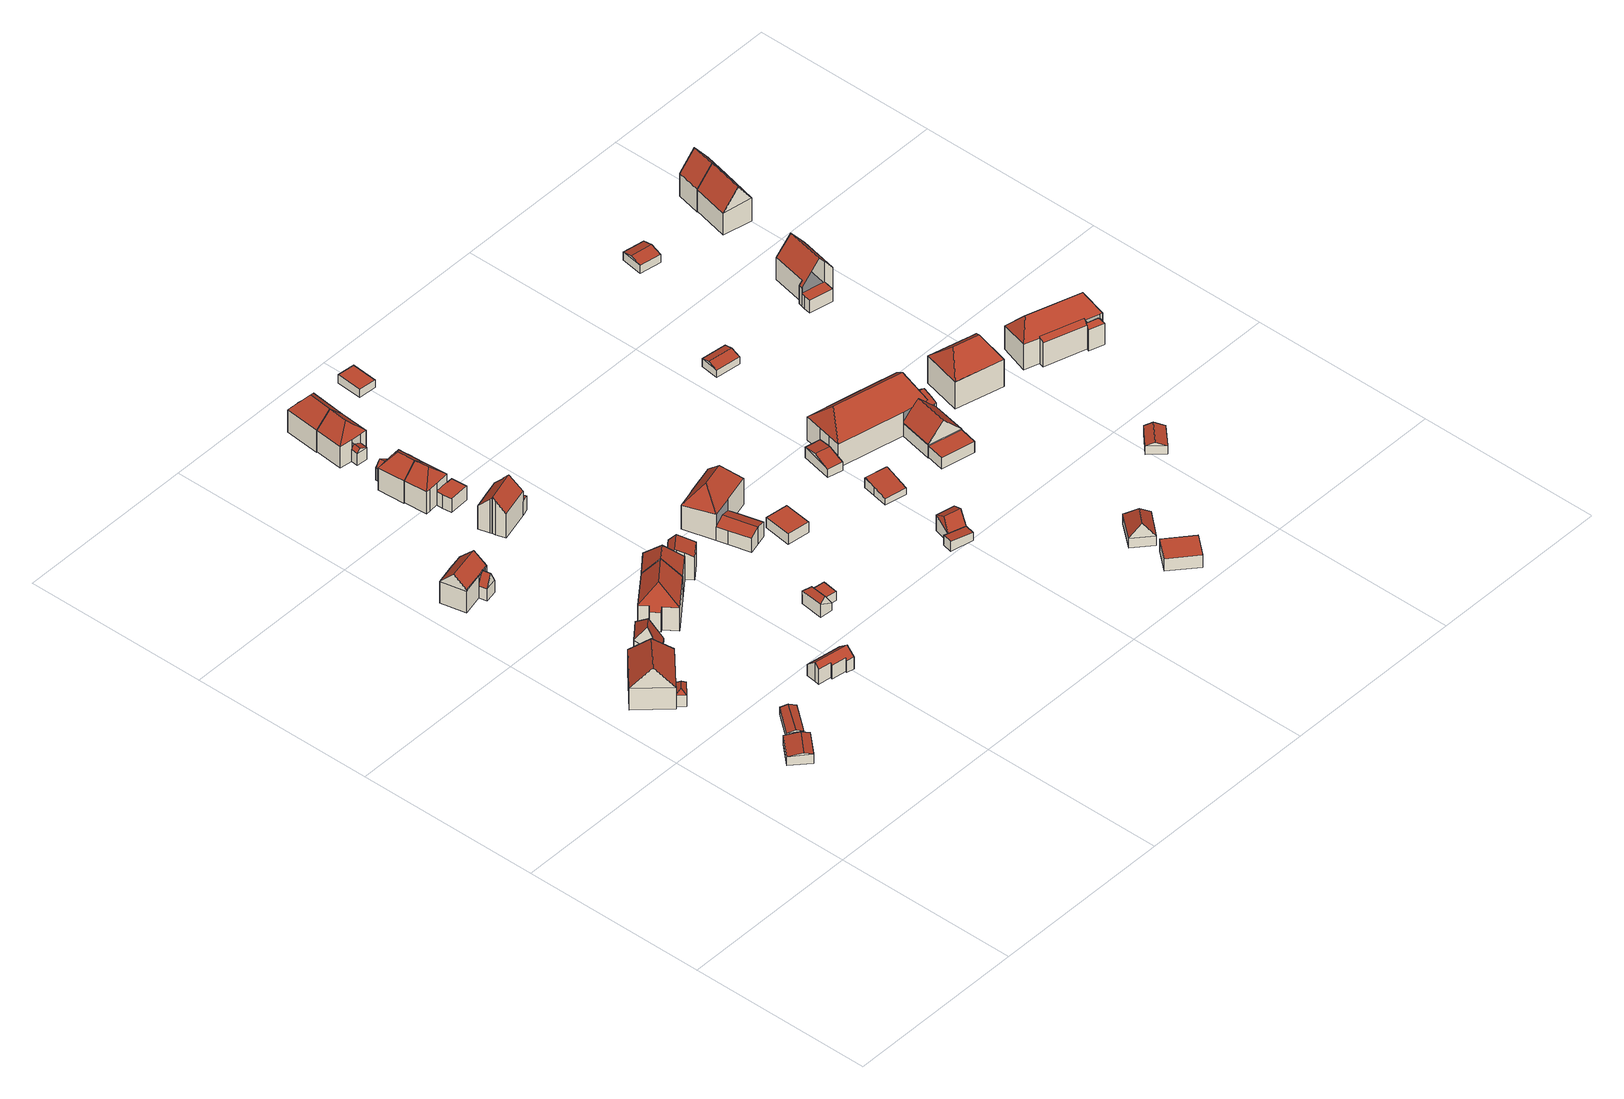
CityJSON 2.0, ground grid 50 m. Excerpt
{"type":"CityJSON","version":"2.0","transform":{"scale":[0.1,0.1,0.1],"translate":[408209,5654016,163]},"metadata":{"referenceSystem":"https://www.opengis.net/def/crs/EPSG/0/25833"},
"CityObjects":{
"building1":{"type":"Building","attributes":{"Dachtyp_tdc":"tdcGableRoof","Gemeindeschluessel":14612000,"Dachneigung":11.15,"QualitaetDacherkennung":52,"Geometrietyp2DReferenz":"3000","measuredHeight":3.41,"function":"31001_9998","roofType":"3100"},"geometry":[{"type":"Solid","lod":"2","boundaries":[[[[0,1,2,3]],[[1,4,5,2]],[[4,6,7,5]],[[6,0,3,7]],[[4,1,8]],[[0,6,9]],[[1,0,9,8]],[[6,4,8,9]],[[3,2,5,7]]]],"semantics":{"surfaces":[{"type":"WallSurface"},{"type":"RoofSurface"},{"type":"GroundSurface"}],"values":[[0,0,0,0,0,0,1,1,2]]}}]},
"building2":{"type":"Building","attributes":{"Gemeindeschluessel":14612000,"Geometrietyp2DReferenz":"3000","function":"31001_9998","roofType":"9999"},"children":["building2-1","building2-2"]},
"building2-1":{"type":"BuildingPart","attributes":{"Dachtyp_tdc":"tdcHipAndGableRoof","Dachneigung":48.57,"QualitaetDacherkennung":64,"Geometrietyp2DReferenz":"3000","measuredHeight":12.69,"roofType":"5000"},"parents":["building2"],"geometry":[{"type":"MultiSurface","lod":"2","boundaries":[[[10,11,12,13]],[[11,14,15,12]],[[14,16,15]],[[17,18,19]],[[17,20,21,18]],[[20,22,23,21]],[[22,10,13,23]],[[11,10,24]],[[22,25,24,10]],[[14,11,24,25,20,17]],[[20,25,22]],[[13,12,15,18,21,23]]],"semantics":{"surfaces":[{"type":"WallSurface"},{"type":"RoofSurface"},{"type":"GroundSurface"}],"values":[0,0,0,0,0,0,0,1,1,1,0,2]}}]},
"building2-2":{"type":"BuildingPart","attributes":{"Dachtyp_tdc":"tdcFreeFormRoof","Dachneigung":44.58,"QualitaetDacherkennung":28,"Geometrietyp2DReferenz":"3000","measuredHeight":4.61,"roofType":"5000"},"parents":["building2"],"geometry":[{"type":"MultiSurface","lod":"2","boundaries":[[[16,26,27,15]],[[26,28,29,27]],[[28,19,18,29]],[[30,31,28,26]],[[30,26,16]],[[31,30,16,19]],[[31,19,28]],[[18,15,27,29]]],"semantics":{"surfaces":[{"type":"WallSurface"},{"type":"RoofSurface"},{"type":"GroundSurface"}],"values":[0,0,0,1,1,1,1,2]}}]},
"building3":{"type":"Building","attributes":{"Dachtyp_tdc":"tdcGableRoof","Gemeindeschluessel":14612000,"Dachneigung":15.74,"QualitaetDacherkennung":43,"Geometrietyp2DReferenz":"3000","measuredHeight":2.62,"function":"31001_9998","roofType":"3100"},"geometry":[{"type":"Solid","lod":"2","boundaries":[[[[32,33,34,35]],[[33,36,37,34]],[[36,38,39,37]],[[38,32,35,39]],[[36,33,40]],[[32,38,41]],[[33,32,41,40]],[[38,36,40,41]],[[35,34,37,39]]]],"semantics":{"surfaces":[{"type":"WallSurface"},{"type":"RoofSurface"},{"type":"GroundSurface"}],"values":[[0,0,0,0,0,0,1,1,2]]}}]},
"building4":{"type":"Building","attributes":{"Dachtyp_tdc":"tdcHipAndGableRoof","Gemeindeschluessel":14612000,"Dachneigung":69.74,"QualitaetDacherkennung":7,"Geometrietyp2DReferenz":"3000","measuredHeight":9.56,"function":"31001_9998","roofType":"5000"},"geometry":[{"type":"Solid","lod":"2","boundaries":[[[[42,43,44,45]],[[43,46,47,44]],[[46,48,49,47]],[[48,42,45,49]],[[46,43,50]],[[42,48,51]],[[43,42,51,50]],[[48,46,50,51]],[[45,44,47,49]]]],"semantics":{"surfaces":[{"type":"WallSurface"},{"type":"RoofSurface"},{"type":"GroundSurface"}],"values":[[0,0,0,0,1,0,1,1,2]]}}]},
"building5":{"type":"Building","attributes":{"Gemeindeschluessel":14612000,"Geometrietyp2DReferenz":"3000","function":"31001_9998","roofType":"9999"},"children":["building5-1","building5-2"]},
"building5-1":{"type":"BuildingPart","attributes":{"Dachtyp_tdc":"tdcGableRoof","Dachneigung":44.77,"QualitaetDacherkennung":73,"Geometrietyp2DReferenz":"3000","measuredHeight":10.14,"roofType":"3100"},"parents":["building5"],"geometry":[{"type":"MultiSurface","lod":"2","boundaries":[[[52,53,54,55]],[[56,57,58,59]],[[59,58,60,61]],[[62,57,56]],[[63,64,65,66,67,68,69,70,71,72]],[[73,63,74]],[[73,52,64,63]],[[52,55,65,64]],[[55,75,66,65]],[[75,76,67,66]],[[76,77,68,67]],[[77,62,69,68]],[[62,56,70,69]],[[56,59,71,70]],[[59,61,72,71]],[[61,78,72]],[[57,62,77,76,75,55,54]],[[60,58,57,54,53,79]],[[61,60,79,73,80,81]],[[73,79,53,52]]],"semantics":{"surfaces":[{"type":"WallSurface"},{"type":"GroundSurface"},{"type":"RoofSurface"}],"values":[0,0,0,0,1,0,0,0,0,0,0,0,0,0,0,0,2,2,0,0]}}]},
"building5-2":{"type":"BuildingPart","attributes":{"Dachtyp_tdc":"tdcGableRoof","Dachneigung":62.7,"QualitaetDacherkennung":12,"Geometrietyp2DReferenz":"3000","measuredHeight":7.09,"roofType":"3100"},"parents":["building5"],"geometry":[{"type":"MultiSurface","lod":"2","boundaries":[[[82,78,81,83,84]],[[74,85,84,83,80]],[[72,86,87,63]],[[78,82,86,72]],[[82,85,87,86]],[[85,74,63,87]],[[85,82,84]]],"semantics":{"surfaces":[{"type":"RoofSurface"},{"type":"GroundSurface"},{"type":"WallSurface"}],"values":[0,0,1,2,2,2,2]}}]},
"building6":{"type":"Building","attributes":{"Dachtyp_tdc":"tdcGableRoof","Gemeindeschluessel":14612000,"Dachneigung":40.91,"QualitaetDacherkennung":81,"Geometrietyp2DReferenz":"3000","measuredHeight":5.62,"function":"31001_9998","roofType":"3100"},"geometry":[{"type":"Solid","lod":"2","boundaries":[[[[88,89,90,91]],[[89,92,93,90]],[[92,94,95,93]],[[94,96,97,95]],[[96,98,99,97]],[[98,100,101,99]],[[100,102,103,101]],[[102,104,105,103]],[[104,106,107,105]],[[106,88,91,107]],[[102,100,98,96]],[[96,94,92,89,88,106,104,102]],[[91,90,93,95,97,99,101,103,105,107]]]],"semantics":{"surfaces":[{"type":"WallSurface"},{"type":"RoofSurface"},{"type":"GroundSurface"}],"values":[[0,0,0,0,0,0,0,0,0,0,1,1,2]]}}]},
"building7":{"type":"Building","attributes":{"Dachtyp_tdc":"tdcHipAndGableRoof","Gemeindeschluessel":14612000,"Dachneigung":47.18,"QualitaetDacherkennung":66,"Geometrietyp2DReferenz":"3000","measuredHeight":12.16,"function":"31001_9998","roofType":"5000"},"geometry":[{"type":"Solid","lod":"2","boundaries":[[[[108,109,110,111]],[[109,112,113,110]],[[112,114,115,113]],[[114,116,117,115]],[[116,118,119,117]],[[118,120,121,119]],[[120,122,123,121]],[[122,124,125,123]],[[124,108,111,125]],[[120,118,116,114,112,109,126]],[[109,108,124,126]],[[124,122,120,126]],[[111,110,113,115,117,119,121,123,125]]]],"semantics":{"surfaces":[{"type":"WallSurface"},{"type":"RoofSurface"},{"type":"GroundSurface"}],"values":[[0,0,0,0,0,0,0,0,0,1,1,1,2]]}}]},
"building8":{"type":"Building","attributes":{"Gemeindeschluessel":14612000,"Geometrietyp2DReferenz":"3000","function":"31001_9998","roofType":"9999"},"children":["building8-1","building8-2"]},
"building8-1":{"type":"BuildingPart","attributes":{"Dachtyp_tdc":"tdcGableRoof","Dachneigung":25.25,"QualitaetDacherkennung":70,"Geometrietyp2DReferenz":"3000","measuredHeight":9.04,"roofType":"3100"},"parents":["building8"],"geometry":[{"type":"MultiSurface","lod":"2","boundaries":[[[127,128,129,130]],[[128,131,132,129]],[[131,133,134,132]],[[133,135,136,134]],[[135,137,138,139,136]],[[140,141,142,143]],[[141,127,130,142]],[[144,137,135,133,131]],[[131,128,127,141,140,145,144]],[[130,129,132,134,136,139,146,143,142]]],"semantics":{"surfaces":[{"type":"WallSurface"},{"type":"RoofSurface"},{"type":"GroundSurface"}],"values":[0,0,0,0,0,0,0,1,1,2]}}]},
"building8-2":{"type":"BuildingPart","attributes":{"Dachtyp_tdc":"tdcHipAndGableRoof","Dachneigung":47.28,"QualitaetDacherkennung":63,"Geometrietyp2DReferenz":"3000","measuredHeight":12.33,"roofType":"5000"},"parents":["building8"],"geometry":[{"type":"MultiSurface","lod":"2","boundaries":[[[147,148,140,143,149]],[[138,150,151,139]],[[150,152,153,151]],[[152,147,149,153]],[[138,154,155,156]],[[155,157,158,156]],[[150,138,156,158]],[[152,157,155,147]],[[150,158,157,152]],[[147,155,154,148]],[[148,154,138,159,145]],[[149,143,146,139,151,153]]],"semantics":{"surfaces":[{"type":"WallSurface"},{"type":"RoofSurface"},{"type":"GroundSurface"}],"values":[0,0,0,0,1,1,1,0,0,0,0,2]}}]},
"building9":{"type":"Building","attributes":{"Gemeindeschluessel":14612000,"Geometrietyp2DReferenz":"3000","function":"31001_9998","roofType":"9999"},"children":["building9-1","building9-2"]},
"building9-1":{"type":"BuildingPart","attributes":{"Dachtyp_tdc":"tdcPolyFlatRoof","Dachneigung":0,"QualitaetDacherkennung":56,"Geometrietyp2DReferenz":"3000","measuredHeight":4.24,"roofType":"1000"},"parents":["building9"],"geometry":[{"type":"MultiSurface","lod":"2","boundaries":[[[160,161,162,163]],[[161,164,165,162]],[[166,160,163,167]],[[166,168,164,161,160]],[[163,162,165,169,167]]],"semantics":{"surfaces":[{"type":"WallSurface"},{"type":"RoofSurface"},{"type":"GroundSurface"}],"values":[0,0,0,1,2]}}]},
"building9-2":{"type":"BuildingPart","attributes":{"Dachtyp_tdc":"tdcGableRoof","Dachneigung":45.87,"QualitaetDacherkennung":72,"Geometrietyp2DReferenz":"3000","measuredHeight":10.84,"roofType":"3100"},"parents":["building9"],"geometry":[{"type":"MultiSurface","lod":"2","boundaries":[[[170,171,172,173]],[[171,174,175,172]],[[174,176,177,175]],[[176,178,179,177]],[[178,180,181,179]],[[180,182,166,167,181]],[[183,184,185,165,164]],[[184,186,187,185]],[[186,188,189,187]],[[188,190,191,189]],[[190,192,193,191]],[[192,170,173,193]],[[188,186,184,183,194]],[[194,182,180,178,176,174,171,170,192,190,188]],[[173,172,175,177,179,181,167,169,165,185,187,189,191,193]]],"semantics":{"surfaces":[{"type":"WallSurface"},{"type":"RoofSurface"},{"type":"GroundSurface"}],"values":[0,0,0,0,0,0,0,0,0,0,0,0,1,1,2]}}]},
"building10":{"type":"Building","attributes":{"Gemeindeschluessel":14612000,"Geometrietyp2DReferenz":"3000","function":"31001_9998","roofType":"9999"},"children":["building10-1","building10-2"]},
"building10-1":{"type":"BuildingPart","attributes":{"Dachtyp_tdc":"tdcHipAndGableRoof","Dachneigung":42.72,"QualitaetDacherkennung":85,"Geometrietyp2DReferenz":"3000","measuredHeight":10.13,"roofType":"5000"},"parents":["building10"],"geometry":[{"type":"MultiSurface","lod":"2","boundaries":[[[195,196,197,198,199]],[[200,201,202]],[[200,203,204,201]],[[203,205,206,204]],[[205,207,208,206]],[[207,209,210,208]],[[209,195,199,210]],[[205,203,200,196,211]],[[196,195,209,211]],[[209,207,205,211]],[[199,198,201,204,206,208,210]]],"semantics":{"surfaces":[{"type":"WallSurface"},{"type":"RoofSurface"},{"type":"GroundSurface"}],"values":[0,0,0,0,0,0,0,1,1,1,2]}}]},
"building10-2":{"type":"BuildingPart","attributes":{"Dachtyp_tdc":"tdcPolyFlatRoof","Dachneigung":0,"QualitaetDacherkennung":80,"Geometrietyp2DReferenz":"3000","measuredHeight":4.14,"roofType":"1000"},"parents":["building10"],"geometry":[{"type":"MultiSurface","lod":"2","boundaries":[[[212,213,214,215]],[[213,202,201,214]],[[197,216,217,198]],[[216,218,219,217]],[[218,212,215,219]],[[218,216,197,202,213,212]],[[215,214,201,198,217,219]]],"semantics":{"surfaces":[{"type":"WallSurface"},{"type":"RoofSurface"},{"type":"GroundSurface"}],"values":[0,0,0,0,0,1,2]}}]},
"building11":{"type":"Building","attributes":{"Gemeindeschluessel":14612000,"Geometrietyp2DReferenz":"3000","function":"31001_9998","roofType":"9999"},"children":["building11-1","building11-2"]},
"building11-1":{"type":"BuildingPart","attributes":{"Dachtyp_tdc":"tdcHipAndGableRoof","Dachneigung":42.61,"QualitaetDacherkennung":85,"Geometrietyp2DReferenz":"3000","measuredHeight":10.23,"roofType":"5000"},"parents":["building11"],"geometry":[{"type":"MultiSurface","lod":"2","boundaries":[[[220,221,222]],[[220,223,224,221]],[[223,225,226,224]],[[225,227,228,226]],[[227,229,230,228]],[[223,220,231,232,233,234]],[[233,235,209,234]],[[209,195,229,227,225,223,234]],[[230,236,237,238,239,240,241,221,224,226,228]],[[229,195,236,230]],[[195,209,237,236]],[[209,235,238,237]],[[235,233,239,238]],[[233,232,240,239]],[[232,231,241,240]],[[231,242,241]]],"semantics":{"surfaces":[{"type":"WallSurface"},{"type":"RoofSurface"},{"type":"GroundSurface"}],"values":[0,0,0,0,0,1,1,1,2,0,0,0,0,0,0,0]}}]},
"building11-2":{"type":"BuildingPart","attributes":{"Dachtyp_tdc":"tdcGableRoof","Dachneigung":33.75,"QualitaetDacherkennung":14,"Geometrietyp2DReferenz":"3000","measuredHeight":5.44,"roofType":"3100"},"parents":["building11"],"geometry":[{"type":"MultiSurface","lod":"2","boundaries":[[[242,243,244,241]],[[243,245,246,244]],[[245,247,248,246]],[[247,222,221,248]],[[243,242,249,250,245]],[[247,250,249,222]],[[245,250,247]],[[244,246,248,221,241]]],"semantics":{"surfaces":[{"type":"WallSurface"},{"type":"RoofSurface"},{"type":"GroundSurface"}],"values":[0,0,0,0,1,1,0,2]}}]},
"building12":{"type":"Building","attributes":{"Gemeindeschluessel":14612000,"Geometrietyp2DReferenz":"3000","function":"31001_9998","roofType":"9999"},"children":["building12-1","building12-2"]},
"building12-1":{"type":"BuildingPart","attributes":{"Dachtyp_tdc":"tdcGableRoof","Dachneigung":56.16,"QualitaetDacherkennung":16,"Geometrietyp2DReferenz":"3000","measuredHeight":5.44,"roofType":"3100"},"parents":["building12"],"geometry":[{"type":"MultiSurface","lod":"2","boundaries":[[[251,252,253,254]],[[252,255,256,253]],[[255,257,258,259,256]],[[255,252,260]],[[251,261,257,262]],[[252,251,262,260]],[[257,255,260,262]],[[254,253,256,259]]],"semantics":{"surfaces":[{"type":"WallSurface"},{"type":"RoofSurface"},{"type":"GroundSurface"}],"values":[0,0,0,0,0,1,1,2]}}]},
"building12-2":{"type":"BuildingPart","attributes":{"Dachtyp_tdc":"tdcPolyFlatRoof","Dachneigung":0,"QualitaetDacherkennung":67,"Geometrietyp2DReferenz":"3000","measuredHeight":2.61,"roofType":"1000"},"parents":["building12"],"geometry":[{"type":"MultiSurface","lod":"2","boundaries":[[[263,264,265,266]],[[264,267,251,254,265]],[[258,263,266,259]],[[258,261,267,264,263]],[[266,265,254,259]]],"semantics":{"surfaces":[{"type":"WallSurface"},{"type":"RoofSurface"},{"type":"GroundSurface"}],"values":[0,0,0,1,2]}}]},
"building13":{"type":"Building","attributes":{"Dachtyp_tdc":"tdcFreeFormRoof","Gemeindeschluessel":14612000,"Dachneigung":32.91,"QualitaetDacherkennung":31,"Geometrietyp2DReferenz":"3000","measuredHeight":3,"function":"31001_9998","roofType":"5000"},"geometry":[{"type":"Solid","lod":"2","boundaries":[[[[268,269,270,271]],[[269,272,273,270]],[[272,274,275,273]],[[274,268,271,275]],[[276,274,272]],[[277,276,272,269]],[[277,269,268]],[[276,277,268,274]],[[271,270,273,275]]]],"semantics":{"surfaces":[{"type":"WallSurface"},{"type":"RoofSurface"},{"type":"GroundSurface"}],"values":[[0,0,0,0,1,1,1,1,2]]}}]},
"building14":{"type":"Building","attributes":{"Gemeindeschluessel":14612000,"Geometrietyp2DReferenz":"3000","function":"31001_9998","roofType":"9999"},"children":["building14-1","building14-2"]},
"building14-1":{"type":"BuildingPart","attributes":{"Dachtyp_tdc":"tdcGableRoof","Dachneigung":23.57,"QualitaetDacherkennung":34,"Geometrietyp2DReferenz":"3000","measuredHeight":4.54,"roofType":"3100"},"parents":["building14"],"geometry":[{"type":"MultiSurface","lod":"2","boundaries":[[[278,279,280,281]],[[279,282,283,280]],[[282,284,285,283]],[[284,282,286,287]],[[288,289,287,286]],[[278,289,288,279]],[[279,288,286,282]],[[285,281,280,283]]],"semantics":{"surfaces":[{"type":"WallSurface"},{"type":"RoofSurface"},{"type":"GroundSurface"}],"values":[0,0,0,1,1,0,0,2]}}]},
"building14-2":{"type":"BuildingPart","attributes":{"Dachtyp_tdc":"tdcHipAndGableRoof","Dachneigung":44.05,"QualitaetDacherkennung":80,"Geometrietyp2DReferenz":"3000","measuredHeight":10.34,"roofType":"5000"},"parents":["building14"],"geometry":[{"type":"MultiSurface","lod":"2","boundaries":[[[290,291,292,293]],[[291,294,281,292]],[[294,289,278,281]],[[295,285,284]],[[295,296,297,285]],[[296,298,299,297]],[[298,300,301,299]],[[300,290,293,301]],[[296,295,294,291,302]],[[291,290,300,302]],[[300,298,296,302]],[[293,292,281,285,297,299,301]]],"semantics":{"surfaces":[{"type":"WallSurface"},{"type":"RoofSurface"},{"type":"GroundSurface"}],"values":[0,0,0,0,0,0,0,0,1,1,1,2]}}]},
"building15":{"type":"Building","attributes":{"Dachtyp_tdc":"tdcHipAndGableRoof","Gemeindeschluessel":14612000,"Dachneigung":44.24,"QualitaetDacherkennung":80,"Geometrietyp2DReferenz":"3000","measuredHeight":10.71,"function":"31001_9998","roofType":"5000"},"geometry":[{"type":"Solid","lod":"2","boundaries":[[[[298,303,304,305]],[[303,306,307,304]],[[306,308,309,307]],[[308,310,311,309]],[[310,312,313,311]],[[312,314,315,313]],[[314,316,317,315]],[[316,318,319,317]],[[318,290,320,319]],[[290,300,321,320]],[[300,298,305,321]],[[318,316,314,312,310,308,306,303,322]],[[303,298,300,322]],[[300,290,318,322]],[[305,304,307,309,311,313,315,317,319,320,321]]]],"semantics":{"surfaces":[{"type":"WallSurface"},{"type":"RoofSurface"},{"type":"GroundSurface"}],"values":[[0,0,0,0,0,0,0,0,0,0,0,1,1,1,2]]}}]},
"building16":{"type":"Building","attributes":{"Gemeindeschluessel":14612000,"Geometrietyp2DReferenz":"3000","function":"31001_9998","roofType":"9999"},"children":["building16-1","building16-2"]},
"building16-1":{"type":"BuildingPart","attributes":{"Dachtyp_tdc":"tdcGableRoof","Dachneigung":17.05,"QualitaetDacherkennung":15,"Geometrietyp2DReferenz":"3000","measuredHeight":5.16,"roofType":"3100"},"parents":["building16"],"geometry":[{"type":"MultiSurface","lod":"2","boundaries":[[[323,324,325,326]],[[324,327,328,325]],[[327,329,330,328]],[[329,331,332,330]],[[331,333,334,332]],[[333,335,336,334]],[[329,327,324,323,337]],[[337,335,333,331,329]],[[336,338,326,325,328,330,332,334]]],"semantics":{"surfaces":[{"type":"WallSurface"},{"type":"RoofSurface"},{"type":"GroundSurface"}],"values":[0,0,0,0,0,0,1,1,2]}}]},
"building16-2":{"type":"BuildingPart","attributes":{"Dachtyp_tdc":"tdcHipRoof","Dachneigung":51,"QualitaetDacherkennung":59,"Geometrietyp2DReferenz":"3000","measuredHeight":12.75,"roofType":"3200"},"parents":["building16"],"geometry":[{"type":"MultiSurface","lod":"2","boundaries":[[[339,340,341,342]],[[340,343,344,341]],[[343,345,346,344]],[[345,347,348,346]],[[347,349,323,326,348]],[[350,339,342,336,335]],[[347,345,351]],[[339,350,352]],[[345,343,340,339,352,351]],[[350,349,347,351,352]],[[342,341,344,346,348,326,338,336]]],"semantics":{"surfaces":[{"type":"WallSurface"},{"type":"RoofSurface"},{"type":"GroundSurface"}],"values":[0,0,0,0,0,0,1,1,1,1,2]}}]},
"building17":{"type":"Building","attributes":{"Dachtyp_tdc":"tdcPolyFlatRoof","Gemeindeschluessel":14612000,"Dachneigung":0,"QualitaetDacherkennung":77,"Geometrietyp2DReferenz":"3000","measuredHeight":3.17,"function":"31001_9998","roofType":"1000"},"geometry":[{"type":"Solid","lod":"2","boundaries":[[[[353,354,355,356]],[[354,357,358,355]],[[357,359,360,358]],[[359,353,356,360]],[[359,357,354,353]],[[356,355,358,360]]]],"semantics":{"surfaces":[{"type":"WallSurface"},{"type":"RoofSurface"},{"type":"GroundSurface"}],"values":[[0,0,0,0,1,2]]}}]},
"building18":{"type":"Building","attributes":{"Dachtyp_tdc":"tdcPolyFlatRoof","Gemeindeschluessel":14612000,"Dachneigung":2.81,"QualitaetDacherkennung":79,"Geometrietyp2DReferenz":"3000","measuredHeight":2.48,"function":"31001_9998","roofType":"2100"},"geometry":[{"type":"Solid","lod":"2","boundaries":[[[[361,362,363,364]],[[362,365,366,363]],[[365,367,368,366]],[[367,361,364,368]],[[367,365,362,361]],[[364,363,366,368]]]],"semantics":{"surfaces":[{"type":"WallSurface"},{"type":"RoofSurface"},{"type":"GroundSurface"}],"values":[[0,0,0,0,1,2]]}}]},
"building19":{"type":"Building","attributes":{"Dachtyp_tdc":"tdcPolyFlatRoof","Gemeindeschluessel":14612000,"Dachneigung":5.13,"QualitaetDacherkennung":31,"Geometrietyp2DReferenz":"3000","measuredHeight":2.88,"function":"31001_9998","roofType":"2100"},"geometry":[{"type":"Solid","lod":"2","boundaries":[[[[369,370,371,372]],[[370,373,374,371]],[[373,375,376,374]],[[375,377,378,376]],[[377,369,372,378]],[[377,375,373,370,369]],[[372,371,374,376,378]]]],"semantics":{"surfaces":[{"type":"WallSurface"},{"type":"RoofSurface"},{"type":"GroundSurface"}],"values":[[0,0,0,0,0,1,2]]}}]},
"building20":{"type":"Building","attributes":{"Dachtyp_tdc":"tdcHipAndGableRoof","Gemeindeschluessel":14612000,"Dachneigung":58.43,"QualitaetDacherkennung":5,"Geometrietyp2DReferenz":"3000","measuredHeight":5.99,"function":"31001_9998","roofType":"5000"},"geometry":[{"type":"Solid","lod":"2","boundaries":[[[[379,380,374,376]],[[380,381,382,374]],[[381,383,384,382]],[[383,379,376,384]],[[381,380,385]],[[379,383,386]],[[380,379,386,385]],[[383,381,385,386]],[[376,374,382,384]]]],"semantics":{"surfaces":[{"type":"WallSurface"},{"type":"RoofSurface"},{"type":"GroundSurface"}],"values":[[0,0,0,0,1,0,1,1,2]]}}]},
"building21":{"type":"Building","attributes":{"Dachtyp_tdc":"tdcFreeFormRoof","Gemeindeschluessel":14612000,"Dachneigung":10.85,"QualitaetDacherkennung":31,"Geometrietyp2DReferenz":"3000","measuredHeight":3.31,"function":"31001_9998","roofType":"5000"},"geometry":[{"type":"Solid","lod":"2","boundaries":[[[[387,388,389,390]],[[388,391,392,389]],[[391,393,394,392]],[[393,395,396,394]],[[395,387,390,396]],[[391,397,398,395,393]],[[397,388,387,398]],[[391,388,397]],[[387,395,398]],[[390,389,392,394,396]]]],"semantics":{"surfaces":[{"type":"WallSurface"},{"type":"RoofSurface"},{"type":"GroundSurface"}],"values":[[0,0,0,0,0,1,1,0,0,2]]}}]},
"building22":{"type":"Building","attributes":{"Dachtyp_tdc":"tdcFreeFormRoof","Gemeindeschluessel":14612000,"Dachneigung":14.74,"QualitaetDacherkennung":77,"Geometrietyp2DReferenz":"3000","measuredHeight":3.85,"function":"31001_9998","roofType":"5000"},"geometry":[{"type":"Solid","lod":"2","boundaries":[[[[399,400,401,402]],[[400,403,404,401]],[[403,405,406,404]],[[405,407,408,406]],[[407,409,410,408]],[[409,399,402,410]],[[411,405,403,400,412]],[[407,411,412,399,409]],[[400,399,412]],[[407,405,411]],[[402,401,404,406,408,410]]]],"semantics":{"surfaces":[{"type":"WallSurface"},{"type":"RoofSurface"},{"type":"GroundSurface"}],"values":[[0,0,0,0,0,0,1,1,0,0,2]]}}]},
"building23":{"type":"Building","attributes":{"Dachtyp_tdc":"tdcPolyFlatRoof","Gemeindeschluessel":14612000,"Dachneigung":0,"QualitaetDacherkennung":56,"Geometrietyp2DReferenz":"3000","measuredHeight":3.61,"function":"31001_9998","roofType":"1000"},"geometry":[{"type":"Solid","lod":"2","boundaries":[[[[413,414,415,416]],[[414,417,418,415]],[[417,419,420,418]],[[419,413,416,420]],[[419,417,414,413]],[[416,415,418,420]]]],"semantics":{"surfaces":[{"type":"WallSurface"},{"type":"RoofSurface"},{"type":"GroundSurface"}],"values":[[0,0,0,0,1,2]]}}]},
"building24":{"type":"Building","attributes":{"Dachtyp_tdc":"tdcFreeFormRoof","Gemeindeschluessel":14612000,"Dachneigung":51.78,"QualitaetDacherkennung":14,"Geometrietyp2DReferenz":"3000","measuredHeight":6.85,"function":"31001_9998","roofType":"5000"},"geometry":[{"type":"Solid","lod":"2","boundaries":[[[[421,422,423,424]],[[421,424,425]],[[426,427,428,429]],[[424,423,427,426]],[[423,430,428,427]],[[430,425,429,428]],[[425,424,426,429]],[[422,421,425,430]],[[422,430,423]]]],"semantics":{"surfaces":[{"type":"RoofSurface"},{"type":"WallSurface"},{"type":"GroundSurface"}],"values":[[0,1,2,1,1,1,1,0,0]]}}]},
"building25":{"type":"Building","attributes":{"Gemeindeschluessel":14612000,"Geometrietyp2DReferenz":"3000","function":"31001_9998","roofType":"9999"},"children":["building25-1","building25-2","building25-3"]},
"building25-1":{"type":"BuildingPart","attributes":{"Dachtyp_tdc":"tdcGableRoof","Dachneigung":10.33,"QualitaetDacherkennung":11,"Geometrietyp2DReferenz":"3000","measuredHeight":5.83,"roofType":"3100"},"parents":["building25"],"geometry":[{"type":"MultiSurface","lod":"2","boundaries":[[[431,432,433,434]],[[431,435,436,432]],[[437,438,439,436,435,440,441]],[[442,439,438,443]],[[432,436,439,442]],[[443,438,437,444,445]],[[433,446,447,448,449,434]],[[432,442,446,433]],[[442,443,447,446]],[[443,445,448,447]]],"semantics":{"surfaces":[{"type":"WallSurface"},{"type":"RoofSurface"},{"type":"GroundSurface"}],"values":[0,1,1,0,0,0,2,0,0,0]}}]},
"building25-2":{"type":"BuildingPart","attributes":{"Dachtyp_tdc":"tdcHipRoof","Dachneigung":43.87,"QualitaetDacherkennung":65,"Geometrietyp2DReferenz":"3000","measuredHeight":12.72,"roofType":"3200"},"parents":["building25"],"geometry":[{"type":"MultiSurface","lod":"2","boundaries":[[[450,451,452,453]],[[451,454,455,452]],[[454,456,457,455]],[[456,458,459,457]],[[458,460,461,459]],[[460,462,463,461]],[[462,464,431,434,463]],[[465,466,467,468,469,470]],[[466,450,453,467]],[[471,464,462,472]],[[454,451,450,466,473]],[[462,460,458,456,454,473,472]],[[466,465,474,475,471,472,473]],[[453,452,455,457,459,461,463,434,449,468,467]]],"semantics":{"surfaces":[{"type":"WallSurface"},{"type":"RoofSurface"},{"type":"GroundSurface"}],"values":[0,0,0,0,0,0,0,0,0,1,1,1,1,2]}}]},
"building25-3":{"type":"BuildingPart","attributes":{"Dachtyp_tdc":"tdcGableRoof","Dachneigung":46.33,"QualitaetDacherkennung":74,"Geometrietyp2DReferenz":"3000","measuredHeight":8.93,"roofType":"3100"},"parents":["building25"],"geometry":[{"type":"MultiSurface","lod":"2","boundaries":[[[444,476,477,448,445]],[[476,478,479,477]],[[478,469,468,479]],[[480,481,482,474,470]],[[481,476,444,441,483,475,482]],[[476,481,480,478]],[[478,480,470,469]],[[468,449,448,477,479]]],"semantics":{"surfaces":[{"type":"WallSurface"},{"type":"RoofSurface"},{"type":"GroundSurface"}],"values":[0,0,0,1,1,0,0,2]}}]},
"building26":{"type":"Building","attributes":{"Gemeindeschluessel":14612000,"Dachtyp_tdc":"tdcPolyFlatRoof","Dachneigung":0,"QualitaetDacherkennung":77,"Geometrietyp2DReferenz":"3000","measuredHeight":3.32,"function":"31001_9998","roofType":"1000"},"geometry":[{"type":"Solid","lod":"2","boundaries":[[[[484,485,486,487]],[[485,488,489,486]],[[488,490,491,489]],[[490,484,487,491]],[[490,488,485,484]],[[487,486,489,491]]]],"semantics":{"surfaces":[{"type":"WallSurface"},{"type":"RoofSurface"},{"type":"GroundSurface"}],"values":[[0,0,0,0,1,2]]}}]},
"building27":{"type":"Building","attributes":{"Dachtyp_tdc":"tdcGableRoof","Gemeindeschluessel":14612000,"Dachneigung":17.22,"QualitaetDacherkennung":69,"Geometrietyp2DReferenz":"3000","measuredHeight":3.02,"function":"31001_9998","roofType":"3100"},"geometry":[{"type":"Solid","lod":"2","boundaries":[[[[492,493,494,495]],[[493,496,497,494]],[[496,498,499,497]],[[498,492,495,499]],[[496,493,500]],[[492,498,501]],[[493,492,501,500]],[[498,496,500,501]],[[495,494,497,499]]]],"semantics":{"surfaces":[{"type":"WallSurface"},{"type":"RoofSurface"},{"type":"GroundSurface"}],"values":[[0,0,0,0,0,0,1,1,2]]}}]},
"building28":{"type":"Building","attributes":{"Gemeindeschluessel":14612000,"Dachtyp_tdc":"tdcGableRoof","Dachneigung":23.75,"QualitaetDacherkennung":82,"Geometrietyp2DReferenz":"3000","measuredHeight":3.62,"function":"31001_9998","roofType":"3100"},"geometry":[{"type":"Solid","lod":"2","boundaries":[[[[502,503,504,505]],[[503,506,507,504]],[[506,508,509,507]],[[508,502,505,509]],[[506,503,510]],[[502,508,511]],[[503,502,511,510]],[[508,506,510,511]],[[505,504,507,509]]]],"semantics":{"surfaces":[{"type":"WallSurface"},{"type":"RoofSurface"},{"type":"GroundSurface"}],"values":[[0,0,0,0,0,0,1,1,2]]}}]},
"building29":{"type":"Building","attributes":{"Dachtyp_tdc":"tdcFreeFormRoof","Gemeindeschluessel":14612000,"Dachneigung":42.51,"QualitaetDacherkennung":66,"Geometrietyp2DReferenz":"3000","measuredHeight":13.09,"function":"31001_9998","roofType":"5000"},"geometry":[{"type":"Solid","lod":"2","boundaries":[[[[512,513,514,515]],[[513,516,517,514]],[[516,518,519,517]],[[518,520,521,519]],[[520,522,523,521]],[[522,512,515,523]],[[524,518,525]],[[526,512,527]],[[515,514,517,519,521,523]],[[525,518,516,513,512,526]],[[527,524,525,526]],[[520,524,527,522]],[[522,527,512]],[[518,524,520]]]],"semantics":{"surfaces":[{"type":"WallSurface"},{"type":"RoofSurface"},{"type":"GroundSurface"}],"values":[[0,0,0,0,0,0,1,1,2,1,1,0,0,0]]}}]},
"building30":{"type":"Building","attributes":{"Dachtyp_tdc":"tdcGableRoof","Gemeindeschluessel":14612000,"Dachneigung":14.74,"QualitaetDacherkennung":64,"Geometrietyp2DReferenz":"3000","measuredHeight":3.17,"function":"31001_9998","roofType":"3100"},"geometry":[{"type":"Solid","lod":"2","boundaries":[[[[528,529,530,531]],[[529,532,533,530]],[[532,534,535,533]],[[534,528,531,535]],[[532,529,536]],[[528,534,537]],[[529,528,537,536]],[[534,532,536,537]],[[531,530,533,535]]]],"semantics":{"surfaces":[{"type":"WallSurface"},{"type":"RoofSurface"},{"type":"GroundSurface"}],"values":[[0,0,0,0,0,0,1,1,2]]}}]},
"building31":{"type":"Building","attributes":{"Gemeindeschluessel":14612000,"Geometrietyp2DReferenz":"3000","function":"31001_9998","roofType":"9999"},"children":["building31-1","building31-2"]},
"building31-1":{"type":"BuildingPart","attributes":{"Dachtyp_tdc":"tdcGableRoof","Dachneigung":51.64,"QualitaetDacherkennung":72,"Geometrietyp2DReferenz":"3000","measuredHeight":11.81,"roofType":"3100"},"parents":["building31"],"geometry":[{"type":"MultiSurface","lod":"2","boundaries":[[[538,539,540,541]],[[539,542,543,540]],[[542,544,545,543]],[[544,546,547,545]],[[546,548,549,550,547]],[[551,552,553,554,555]],[[552,538,541,553]],[[556,548,546,544,542]],[[542,539,538,552,551,556]],[[541,540,543,545,547,550,557,554,553]]],"semantics":{"surfaces":[{"type":"WallSurface"},{"type":"RoofSurface"},{"type":"GroundSurface"}],"values":[0,0,0,0,0,0,0,1,1,2]}}]},
"building31-2":{"type":"BuildingPart","attributes":{"Dachtyp_tdc":"tdcPolyFlatRoof","Dachneigung":0,"QualitaetDacherkennung":51,"Geometrietyp2DReferenz":"3000","measuredHeight":3.79,"roofType":"1000"},"parents":["building31"],"geometry":[{"type":"MultiSurface","lod":"2","boundaries":[[[549,558,559,550]],[[558,560,561,559]],[[560,562,563,561]],[[562,555,554,563]],[[555,562,560,558,549,564]],[[550,559,561,563,554,557]]],"semantics":{"surfaces":[{"type":"WallSurface"},{"type":"RoofSurface"},{"type":"GroundSurface"}],"values":[0,0,0,0,1,2]}}]},
"building32":{"type":"Building","attributes":{"Gemeindeschluessel":14612000,"Geometrietyp2DReferenz":"3000","function":"31001_9998","roofType":"9999"},"children":["building32-1","building32-2","building32-3"]},
"building32-1":{"type":"BuildingPart","attributes":{"Dachtyp_tdc":"tdcPolyFlatRoof","Dachneigung":33.98,"QualitaetDacherkennung":46,"Geometrietyp2DReferenz":"3000","measuredHeight":8.1,"roofType":"2100"},"parents":["building32"],"geometry":[{"type":"MultiSurface","lod":"2","boundaries":[[[565,566,567,568,569]],[[565,570,571,566]],[[570,572,573,571]],[[572,570,565,569,574,575,576]],[[577,567,566,571]]],"semantics":{"surfaces":[{"type":"WallSurface"},{"type":"RoofSurface"},{"type":"GroundSurface"}],"values":[0,0,0,1,2]}}]},
"building32-2":{"type":"BuildingPart","attributes":{"Dachtyp_tdc":"tdcHipRoof","Dachneigung":49.68,"QualitaetDacherkennung":66,"Geometrietyp2DReferenz":"3000","measuredHeight":12,"roofType":"3200"},"parents":["building32"],"geometry":[{"type":"MultiSurface","lod":"2","boundaries":[[[573,578,579,571]],[[578,580,581,579]],[[580,582,583,581]],[[582,584,585,583]],[[584,586,587,585]],[[586,588,587]],[[584,582,589]],[[580,578,590]],[[582,580,590,589]],[[578,573,591,586,584,589,590]],[[577,571,579,581,583,585,587]]],"semantics":{"surfaces":[{"type":"WallSurface"},{"type":"RoofSurface"},{"type":"GroundSurface"}],"values":[0,0,0,0,0,0,1,1,1,1,2]}}]},
"building32-3":{"type":"BuildingPart","attributes":{"Dachtyp_tdc":"tdcFreeFormRoof","Dachneigung":53.87,"QualitaetDacherkennung":17,"Geometrietyp2DReferenz":"3000","measuredHeight":7.62,"roofType":"5000"},"parents":["building32"],"geometry":[{"type":"MultiSurface","lod":"2","boundaries":[[[588,592,593,587]],[[592,594,595,593]],[[596,597,574,569,594,592]],[[596,592,588]],[[597,596,588,598,575]],[[577,587,593,595,567]]],"semantics":{"surfaces":[{"type":"WallSurface"},{"type":"RoofSurface"},{"type":"GroundSurface"}],"values":[0,0,1,1,1,2]}}]},
"building33":{"type":"Building","attributes":{"Dachtyp_tdc":"tdcGableRoof","Gemeindeschluessel":14612000,"Dachneigung":54.02,"QualitaetDacherkennung":75,"Geometrietyp2DReferenz":"3000","measuredHeight":12.24,"function":"31001_9998","roofType":"3100"},"geometry":[{"type":"Solid","lod":"2","boundaries":[[[[599,600,601,602]],[[603,604,602,601]],[[605,606,607,608]],[[600,599,606,605]],[[599,604,607,606]],[[604,603,608,607]],[[603,600,605,608]],[[604,599,602]],[[600,603,601]]]],"semantics":{"surfaces":[{"type":"RoofSurface"},{"type":"GroundSurface"},{"type":"WallSurface"}],"values":[[0,0,1,2,2,2,2,2,2]]}}]},
"building34":{"type":"Building","attributes":{"Dachtyp_tdc":"tdcGableRoof","Gemeindeschluessel":14612000,"Dachneigung":54.3,"QualitaetDacherkennung":74,"Geometrietyp2DReferenz":"3000","measuredHeight":12.61,"function":"31001_9998","roofType":"3100"},"geometry":[{"type":"Solid","lod":"2","boundaries":[[[[609,610,611,612]],[[610,613,614,611]],[[613,604,615,614]],[[604,609,612,615]],[[613,610,616]],[[609,604,617]],[[610,609,617,616]],[[604,613,616,617]],[[612,611,614,615]]]],"semantics":{"surfaces":[{"type":"WallSurface"},{"type":"RoofSurface"},{"type":"GroundSurface"}],"values":[[0,0,0,0,0,0,1,1,2]]}}]}
},
"vertices":[
[78,237,127],[128,291,127],[128,291,101],[78,237,101],[173,249,130],[173,249,101],[123,195,130],[123,195,101],[157,264,135],[107,211,135],
[97,732,149],[169,655,149],[169,655,83],[97,732,83],[111,601,149],[111,601,83],[111,601,117],[79,571,149],[79,571,83],[79,571,117],[73,564,149],[73,564,83],[0,642,149],[0,642,83],[110,672,209],[37,603,209],
[128,583,117],[128,583,83],[96,553,117],[96,553,83],[113,585,129],[96,570,129],
[237,346,114],[181,275,114],[181,275,94],[237,346,94],[150,299,114],[150,299,94],[206,370,114],[206,370,94],[167,286,120],[222,358,120],
[150,760,125],[200,800,125],[200,800,73],[150,760,73],[241,749,77],[241,749,73],[190,709,77],[190,709,73],[191,752,168],[169,735,168],
[31,1158,120],[31,1158,124],[24,1191,156],[16,1227,120],[116,1212,120],[116,1212,156],[123,1179,124],[123,1179,120],[120,1179,124],[120,1179,120],[108,1248,120],[86,1171,55],[31,1158,55],[16,1227,55],[49,1234,55],[64,1238,55],[106,1247,55],[108,1248,55],[116,1212,55],[123,1179,55],[120,1179,55],[86,1171,120],[86,1171,92],[49,1234,120],[64,1238,120],[106,1247,120],[120,1179,91],[86,1171,124],[100,1174,120],[106,1175,120],
[125,1157,91],[103,1175,126],[107,1153,126],[91,1150,92],[125,1157,55],[91,1150,55],
[423,362,123],[384,368,123],[384,368,82],[423,362,82],[385,373,127],[385,373,82],[350,379,127],[350,379,82],[352,391,139],[352,391,82],[356,418,115],[356,418,82],[450,403,115],[450,403,82],[445,377,139],[445,377,82],[442,353,118],[442,353,82],[422,357,118],[422,357,82],
[377,812,136],[292,747,136],[292,747,67],[377,812,67],[267,779,137],[267,779,67],[262,775,125],[262,775,67],[245,797,126],[245,797,67],[250,801,138],[250,801,67],[234,822,139],[234,822,67],[320,887,139],[320,887,67],[347,851,188],[347,851,67],[283,802,188],
[413,891,137],[449,919,137],[449,919,65],[413,891,65],[460,904,155],[460,904,65],[488,869,134],[488,869,65],[446,837,134],[446,837,65],[433,855,145],[433,855,135],[433,855,65],[391,910,108],[396,913,108],[396,913,65],[391,910,65],[419,873,155],[407,888,135],[419,873,65],
[375,930,135],[391,910,135],[375,930,65],[377,812,135],[377,812,65],[320,887,135],[320,887,65],[391,910,138],[375,930,140],[383,879,188],[320,887,140],[347,852,188],[419,873,135],
[377,1340,90],[390,1293,90],[390,1293,47],[377,1340,47],[371,1287,90],[371,1287,47],[358,1335,90],[358,1335,47],[361,1321,90],[361,1321,47],
[269,1334,117],[319,1348,117],[319,1348,47],[269,1334,47],[334,1352,117],[334,1352,47],[348,1356,117],[348,1356,47],[352,1357,117],[352,1357,47],[357,1335,141],[357,1335,47],[358,1335,141],[371,1287,120],[288,1265,120],[288,1265,47],[281,1290,148],[281,1290,47],[279,1298,156],[279,1298,47],[279,1299,155],[279,1299,47],[277,1304,149],[277,1304,47],[361,1321,156],
[310,1530,105],[314,1467,105],[314,1467,79],[314,1467,38],[310,1530,38],[276,1464,104],[276,1464,38],[276,1464,79],[251,1462,104],[251,1462,38],[239,1462,104],[239,1462,38],[234,1525,104],[234,1525,38],[273,1527,139],[273,1527,38],[276,1488,139],
[279,1422,79],[277,1446,79],[277,1446,38],[279,1422,38],[332,1468,79],[332,1468,38],[335,1425,79],[335,1425,38],
[293,1603,105],[293,1603,36],[293,1603,73],[305,1604,105],[305,1604,36],[306,1588,105],[306,1588,36],[307,1576,105],[307,1576,36],[309,1535,105],[309,1535,36],[253,1600,104],[232,1599,103],[230,1599,103],[270,1574,139],[234,1525,103],[310,1530,36],[273,1527,36],[234,1525,36],[230,1599,36],[232,1599,36],[253,1600,36],[253,1600,73],
[252,1620,73],[252,1620,36],[251,1625,73],[251,1625,36],[291,1627,73],[291,1627,36],[267,1601,91],[265,1626,91],
[573,553,92],[571,533,91],[571,533,67],[573,553,67],[537,537,106],[537,537,67],[545,599,106],[545,599,94],[545,599,67],[551,535,122],[570,559,94],[556,581,122],
[610,591,94],[604,549,94],[604,549,67],[610,591,67],[573,553,94],
[352,1357,71],[371,1362,71],[371,1362,48],[352,1357,48],[377,1340,71],[377,1340,48],[357,1335,71],[357,1335,48],[365,1344,78],[364,1350,78],
[299,1713,63],[297,1693,63],[297,1693,28],[299,1713,28],[268,1696,63],[268,1696,28],[270,1715,63],[270,1715,28],[277,1695,74],[279,1715,74],[297,1693,65],[299,1713,65],
[322,1788,94],[315,1711,94],[315,1711,28],[322,1788,28],[299,1713,93],[270,1715,93],[235,1719,92],[235,1719,28],[243,1796,92],[243,1796,28],[283,1792,132],[283,1792,28],[278,1740,132],
[252,1891,92],[252,1891,25],[243,1796,25],[278,1888,93],[278,1888,25],[279,1904,74],[279,1904,25],[289,1903,74],[289,1903,25],[301,1902,75],[301,1902,25],[309,1901,75],[309,1901,25],[308,1886,93],[308,1886,25],[332,1884,94],[332,1884,25],[322,1788,25],[283,1792,25],[290,1856,132],
[653,917,91],[661,889,91],[661,889,47],[653,917,47],[676,830,91],[676,830,47],[649,823,99],[649,823,47],[618,815,89],[618,815,47],[602,873,89],[602,873,47],[595,902,89],[595,902,47],[626,910,99],[626,910,47],
[572,988,119],[614,999,119],[614,999,47],[572,988,47],[627,1003,119],[627,1003,47],[706,1024,119],[706,1024,47],[729,937,125],[729,937,47],[653,917,126],[595,902,126],[684,971,175],[620,954,175],
[684,764,88],[694,839,88],[694,839,57],[684,764,57],[756,831,88],[756,831,57],[746,756,88],[746,756,57],
[498,1844,46],[449,1848,48],[449,1848,23],[498,1844,23],[455,1918,48],[455,1918,23],[504,1914,46],[504,1914,23],
[911,473,84],[917,500,84],[917,500,55],[911,473,55],[929,497,83],[929,497,55],[978,486,79],[978,486,55],[972,459,79],[972,459,55],
[978,486,78],[929,497,78],[942,544,103],[942,544,55],[992,534,103],[992,534,55],[940,518,115],[984,508,115],
[953,769,76],[1012,757,76],[1012,757,47],[953,769,47],[997,683,66],[997,683,47],[938,695,66],[938,695,47],[946,734,74],[946,734,47],[1011,753,80],[952,765,80],
[926,857,68],[944,940,75],[944,940,43],[926,857,43],[985,932,75],[985,932,43],[978,900,81],[978,900,43],[970,864,73],[970,864,43],[967,848,68],[967,848,43],[977,896,81],[937,905,81],
[1221,116,95],[1288,59,95],[1288,59,58],[1221,116,58],[1243,6,95],[1243,6,58],[1176,64,95],[1176,64,58],
[1209,158,124],[1243,198,124],[1239,243,83],[1185,178,83],[1233,137,83],[1185,178,55],[1239,243,55],[1288,201,55],[1233,137,55],[1288,201,83],
[1235,888,72],[1258,883,72],[1258,883,39],[1235,888,39],[1228,858,97],[1252,853,97],[1242,807,88],[1243,815,90],[1246,825,92],[1218,812,88],[1230,809,88],[1246,825,72],[1243,815,72],[1242,807,76],[1242,807,72],[1246,825,39],[1243,815,39],[1242,807,39],[1218,812,39],
[978,900,110],[985,932,109],[985,932,39],[978,900,39],[995,980,109],[995,980,39],[1100,958,109],[1100,958,39],[1192,938,109],[1192,938,39],[1220,932,109],[1220,932,39],[1243,927,109],[1243,927,39],[1235,888,109],[1149,826,110],[970,864,110],[970,864,39],[1149,826,39],[1149,826,76],[1149,826,80],[1218,812,110],[1203,875,166],[1012,916,166],[1177,821,110],[1210,813,110],
[1222,714,76],[1222,714,39],[1130,734,76],[1130,734,39],[1130,734,80],[1174,725,128],[1193,817,128],[1218,812,101],
[1119,683,75],[1130,734,75],[1130,734,42],[1119,683,42],[1222,714,75],[1222,714,42],[1211,665,75],[1211,665,42],
[1033,1329,56],[1102,1320,56],[1102,1320,31],[1033,1329,31],[1096,1271,53],[1096,1271,31],[1027,1280,53],[1027,1280,31],[1100,1299,61],[1030,1307,61],
[1453,363,76],[1503,412,76],[1503,412,50],[1453,363,50],[1538,377,74],[1538,377,50],[1489,327,74],[1489,327,50],[1518,397,86],[1469,347,86],
[1329,910,111],[1420,888,111],[1420,888,30],[1329,910,30],[1446,881,111],[1446,881,30],[1460,878,111],[1460,878,30],[1434,772,111],[1434,772,30],[1303,804,111],[1303,804,30],[1434,772,112],[1418,832,161],[1348,849,161],[1303,804,112],
[1203,1716,38],[1262,1706,38],[1262,1706,14],[1203,1716,14],[1253,1647,38],[1253,1647,14],[1194,1656,38],[1194,1656,14],[1258,1678,46],[1198,1687,46],
[1360,1315,82],[1380,1411,82],[1380,1411,16],[1360,1315,16],[1421,1402,134],[1421,1402,16],[1458,1395,86],[1458,1395,16],[1436,1289,86],[1436,1289,16],[1414,1294,115],[1414,1294,54],[1414,1294,16],[1350,1307,71],[1352,1317,71],[1352,1317,16],[1350,1307,16],[1350,1307,54],[1399,1297,134],[1399,1297,16],
[1408,1265,54],[1408,1265,16],[1344,1278,54],[1344,1278,16],[1347,1296,54],[1347,1296,16],[1399,1297,54],
[1545,752,99],[1545,752,26],[1657,717,26],[1657,717,89],[1657,717,98],[1549,765,107],[1549,765,26],[1549,765,108],[1549,765,103],[1657,718,99],[1658,721,101],[1661,730,108],[1661,730,26],
[1509,778,103],[1509,778,26],[1534,858,96],[1534,858,26],[1732,796,96],[1732,796,26],[1707,715,103],[1707,715,26],[1701,717,103],[1701,717,26],[1701,717,89],[1694,763,146],[1549,809,146],[1661,730,103],
[1695,698,89],[1695,698,26],[1655,711,89],[1655,711,26],[1688,711,103],[1658,720,103],[1661,730,89],
[1444,1704,73],[1422,1607,73],[1463,1598,131],[1485,1695,131],[1500,1589,78],[1522,1686,79],[1422,1607,8],[1444,1704,8],[1522,1686,8],[1500,1589,8],
[1444,1704,74],[1459,1770,74],[1459,1770,5],[1444,1704,5],[1537,1753,79],[1537,1753,5],[1522,1686,5],[1499,1761,131],[1484,1695,131]
]}
